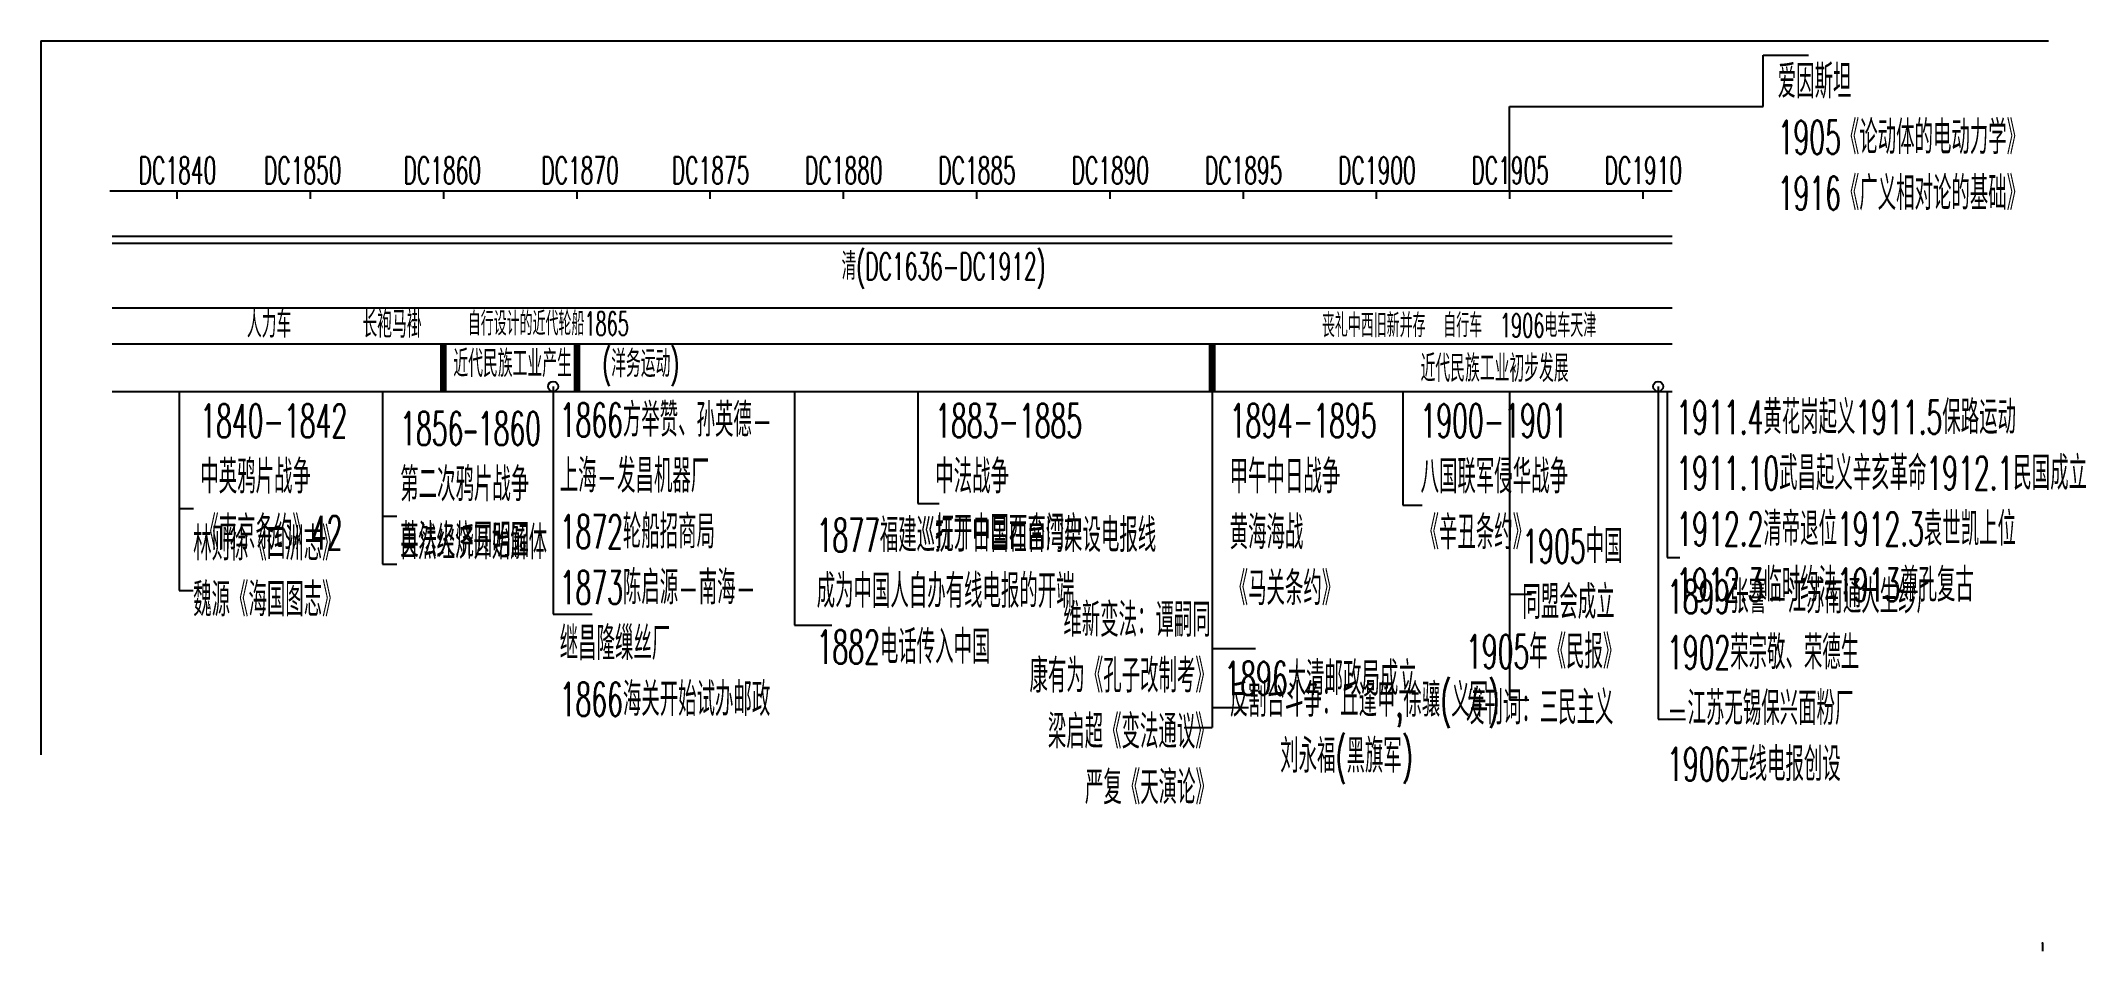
# Model space of a CAD drawing. Header units: inches. Extents: x 627 to 2936, y -83 to 262.
# Drawn here: x 2784.1 to 2936, y 194.8 to 262.4 of the extents above.
import ezdxf

# ---------------------------------------------------------------- set-up
doc = ezdxf.new("R2010")
doc.units = ezdxf.units.IN
doc.header["$MEASUREMENT"] = 0
for name, color, linetype in [('time_line', 1, 'Continuous'), ('政治', 3, 'Continuous'), ('文化', 4, 'Continuous'), ('经济', 2, 'Continuous')]:
    doc.layers.add(name, color=color, linetype=linetype)
doc.styles.add('HZTXT', font='simplex.shx', dxfattribs={"width": 0.55, "bigfont": 'HZTXT.SHX'})

msp = doc.modelspace()

# ---------------------------------------------------------------- linework, layer by layer
at = {"layer": 'time_line'}
for p, q in [((2789.2, 251.25), (2905.27, 251.25)), ((2794.18, 251.25), (2794.18, 250.66)), ((2804.08, 251.25), (2804.08, 250.66)), ((2813.98, 251.25), (2813.98, 250.66)), ((2823.88, 251.25), (2823.88, 250.66)), ((2833.78, 251.25), (2833.78, 250.66)), ((2843.68, 251.25), (2843.68, 250.66)), ((2853.58, 251.25), (2853.58, 250.66)), ((2863.48, 251.25), (2863.48, 250.66)), ((2873.38, 251.25), (2873.38, 250.66)), ((2883.28, 251.25), (2883.28, 250.66)), ((2893.18, 251.25), (2893.18, 250.66)), ((2903.08, 251.25), (2903.08, 250.66)), ((2789.37, 247.87), (2905.27, 247.87)), ((2789.37, 247.35), (2905.27, 247.35)), ((2789.37, 236.35), (2905.27, 236.35)), ((2932.78, 195.39), (2932.78, 194.8))]:
    msp.add_line(p, q, dxfattribs=at)
msp.add_point((2932.78, 195.39), dxfattribs=at)
at = {"layer": '政治'}
for p, q in [((2794.36, 236.35), (2794.36, 227.66)), ((2809.46, 236.35), (2809.46, 227.08)), ((2849.22, 236.35), (2849.22, 228.02)), ((2871.09, 236.35), (2871.09, 214.29)), ((2885.26, 236.35), (2885.26, 227.9)), ((2893.18, 236.35), (2893.18, 219.29)), ((2904.88, 236.35), (2904.88, 224.03)), ((2849.22, 228.02), (2850.8, 228.02)), ((2885.26, 227.9), (2886.68, 227.9)), ((2794.36, 227.66), (2795.42, 227.66)), ((2809.46, 227.08), (2810.51, 227.08)), ((2904.88, 224.03), (2905.83, 224.03)), ((2893.18, 221.3), (2894.82, 221.3)), ((2871.09, 217.27), (2874.3, 217.27))]:
    msp.add_line(p, q, dxfattribs=at)
at = {"layer": '文化'}
for p, q in [((2912.02, 257.51), (2912.02, 261.33)), ((2912.02, 261.33), (2915.38, 261.33)), ((2893.18, 251.25), (2893.18, 257.51)), ((2893.18, 257.51), (2912.02, 257.51)), ((2794.36, 227.66), (2794.36, 221.56)), ((2794.36, 221.56), (2795.39, 221.56)), ((2893.18, 221.3), (2893.18, 213.46)), ((2871.09, 212.89), (2871.09, 211.39)), ((2893.18, 213.46), (2894.62, 213.46)), ((2869.02, 211.39), (2871.09, 211.39))]:
    msp.add_line(p, q, dxfattribs=at)
at = {"layer": '经济'}
for p, q in [((2784.08, 262.38), (2784.08, 209.37)), ((2784.08, 262.38), (2933.21, 262.38)), ((2789.37, 242.57), (2905.27, 242.57)), ((2789.37, 239.88), (2823.9, 239.88)), ((2813.98, 236.35), (2813.98, 239.88)), ((2823.9, 239.88), (2823.9, 236.35)), ((2823.9, 239.88), (2905.27, 239.88)), ((2871.09, 236.35), (2871.09, 239.88)), ((2822.13, 236.72), (2822.13, 219.82)), ((2840.05, 236.35), (2840.05, 219.01)), ((2904.22, 236.72), (2904.22, 212.01)), ((2809.46, 227.08), (2809.46, 223.52)), ((2809.46, 223.52), (2810.52, 223.52)), ((2822.13, 219.82), (2825.02, 219.82)), ((2840.05, 219.01), (2842.83, 219.01)), ((2871.09, 217.27), (2871.09, 212.89)), ((2871.09, 212.89), (2873.79, 212.89)), ((2904.22, 212.01), (2906.25, 212.01))]:
    msp.add_line(p, q, dxfattribs=at)
at = {"layer": '经济', "const_width": 0.5}
for points in [[(2813.98, 239.88), (2813.98, 236.35)], [(2823.9, 239.88), (2823.9, 236.35)], [(2871.09, 239.88), (2871.09, 236.35)]]:
    msp.add_lwpolyline(points, dxfattribs=at)
at = {"layer": '经济'}
for centre in [(2822.13, 236.72), (2904.22, 236.72)]:
    msp.add_circle(centre, 0.367, dxfattribs=at)

# ---------------------------------------------------------------- texts
at = {"layer": 'time_line', "char_height": 2, "attachment_point": 1, "style": 'HZTXT'}
for s, insert, width in [('DC1840', (2791.35, 253.77), 7.2906), ('DC1850', (2800.66, 253.77), 7.2906), ('DC1860', (2811.02, 253.77), 7.2906), ('DC1870', (2821.26, 253.77), 7.2906), ('DC1875', (2830.95, 253.77), 7.2906), ('DC1880', (2840.85, 253.77), 7.2906), ('DC1885', (2850.75, 253.77), 7.2906), ('DC1890', (2860.65, 253.77), 7.2906), ('DC1895', (2870.55, 253.77), 7.2906), ('DC1900', (2880.45, 253.77), 7.2906), ('DC1905', (2890.35, 253.77), 7.2906), ('DC1910', (2900.25, 253.77), 7.2906), ('清(DC1636-DC1912)', (2843.56, 246.64), 16.0517)]:
    msp.add_mtext(s, dxfattribs=dict(at, insert=insert, width=width))
at = {"layer": '政治', "char_height": 2.8438, "attachment_point": 1, "style": 'HZTXT'}
for s, insert, width in [('{\\H0.875x;1911.4黄花岗起义1911.5保路运动^J1911.10武昌起义辛亥革命1912.1民国成立\\P1912.2清帝退位1912.3袁世凯上位\\P1912.3临时约法1913尊孔复古}', (2905.58, 235.68), 50.1466), ('{\\H0.875x;1840-1842^J中英鸦片战争\\P\\pi-31.105,l31.105,t0;《南京条约》42\\P}', (2795.92, 235.41), 14.4273), ('\\pt0;{\\H0.875x;1856—1860^J第二次鸦片战争^J英法火烧圆明园\\P}', (2810.77, 234.84), 50.1466), ('\\pt0;{\\H0.875x;1883-1885^J中法战争^J打开中国西南门户\\P}', (2850.52, 235.42), 50.1466), ('{\\H0.875x;1894-1895^J甲午中日战争^J黄海海战\\P\\pt0;《马关条约》\\P\\P反割台斗争：丘逢甲,徐骧(义军)\\P    刘永福(黑旗军)\\P}', (2872.39, 235.42), 50.1466), ('{\\H0.875x;1900-1901\\P八国联军侵华战争^J《辛丑条约》}', (2886.57, 235.42), 50.1466), ('{\\H0.875x;1905中国\\P同盟会成立}', (2894.14, 226.1), 50.1466)]:
    msp.add_mtext(s, dxfattribs=dict(at, insert=insert, width=width))
at = {"layer": '文化', "char_height": 2.8438, "attachment_point": 1, "style": 'HZTXT'}
for s, insert, width in [('{\\H0.875x;爱因斯坦\\P1905《论动体的电动力学》\\P1916《广义相对论的基础》}', (2913.1, 260.61), 126.8387), ('{\\H0.875x;林则徐《四洲志》\\P魏源《海国图志》}', (2795.39, 226.29), 126.8387), ('\\pi4.4035;{\\H0.875x;维新变法：谭嗣同\\P\\pi1.8927;康有为《孔子改制考》\\P\\pi3.2505;梁启超《变法通议》\\P\\pi6.0091;严复《天演论》}', (2855.63, 220.63), 14.9855), ('{\\H0.875x;1905年《民报》\\P发刊词：三民主义}', (2889.95, 218.27), 126.8387)]:
    msp.add_mtext(s, dxfattribs=dict(at, insert=insert, width=width))
at = {"layer": '经济', "attachment_point": 1, "style": 'HZTXT'}
for s, insert, char_height, width in [('人力车       长袍马褂', (2799.38, 242.34), 2, 16.0517), ('{\\H0.875x;自行设计的近代轮船1865}', (2815.79, 242.26), 2, 16.0517), ('{\\H0.875x;丧礼中西旧新并存  自行车  1906电车天津}', (2879.24, 242.13), 2, 21.9091), ('近代民族工业产生   (洋务运动)', (2814.72, 239.41), 2, 16.0517), ('近代民族工业初步发展', (2886.57, 239.06), 2, 16.0517), ('{\\H0.875x;1866方举赞、孙英德-\\P上海-发昌机器厂 \\P1872轮船招商局\\P1873陈启源-南海-\\P继昌隆缫丝厂\\P1866海关开始试办邮政}', (2822.62, 235.48), 2.8438, 42.8189), ('{\\H0.875x;自然经济开始解体}', (2810.73, 226.38), 2.8438, 42.8189), ('{\\H0.875x;1877福建巡抚丁日昌在台湾架设电报线^J成为中国人自办有线电报的开端^J1882电话传入中国}', (2841.71, 226.92), 2.8438, 42.8189), ('{\\H0.875x;1899张謇-江苏南通大生纱厂  \\P1902荣宗敬、荣德生\\P-江苏无锡保兴面粉厂\\P1906无线电报创设}', (2904.88, 222.36), 2.8438, 42.8189), ('{\\H0.875x;1896大清邮政局成立}', (2872.01, 216.29), 2.8438, 42.8189)]:
    msp.add_mtext(s, dxfattribs=dict(at, insert=insert, char_height=char_height, width=width))

doc.saveas('drawing.dxf')
